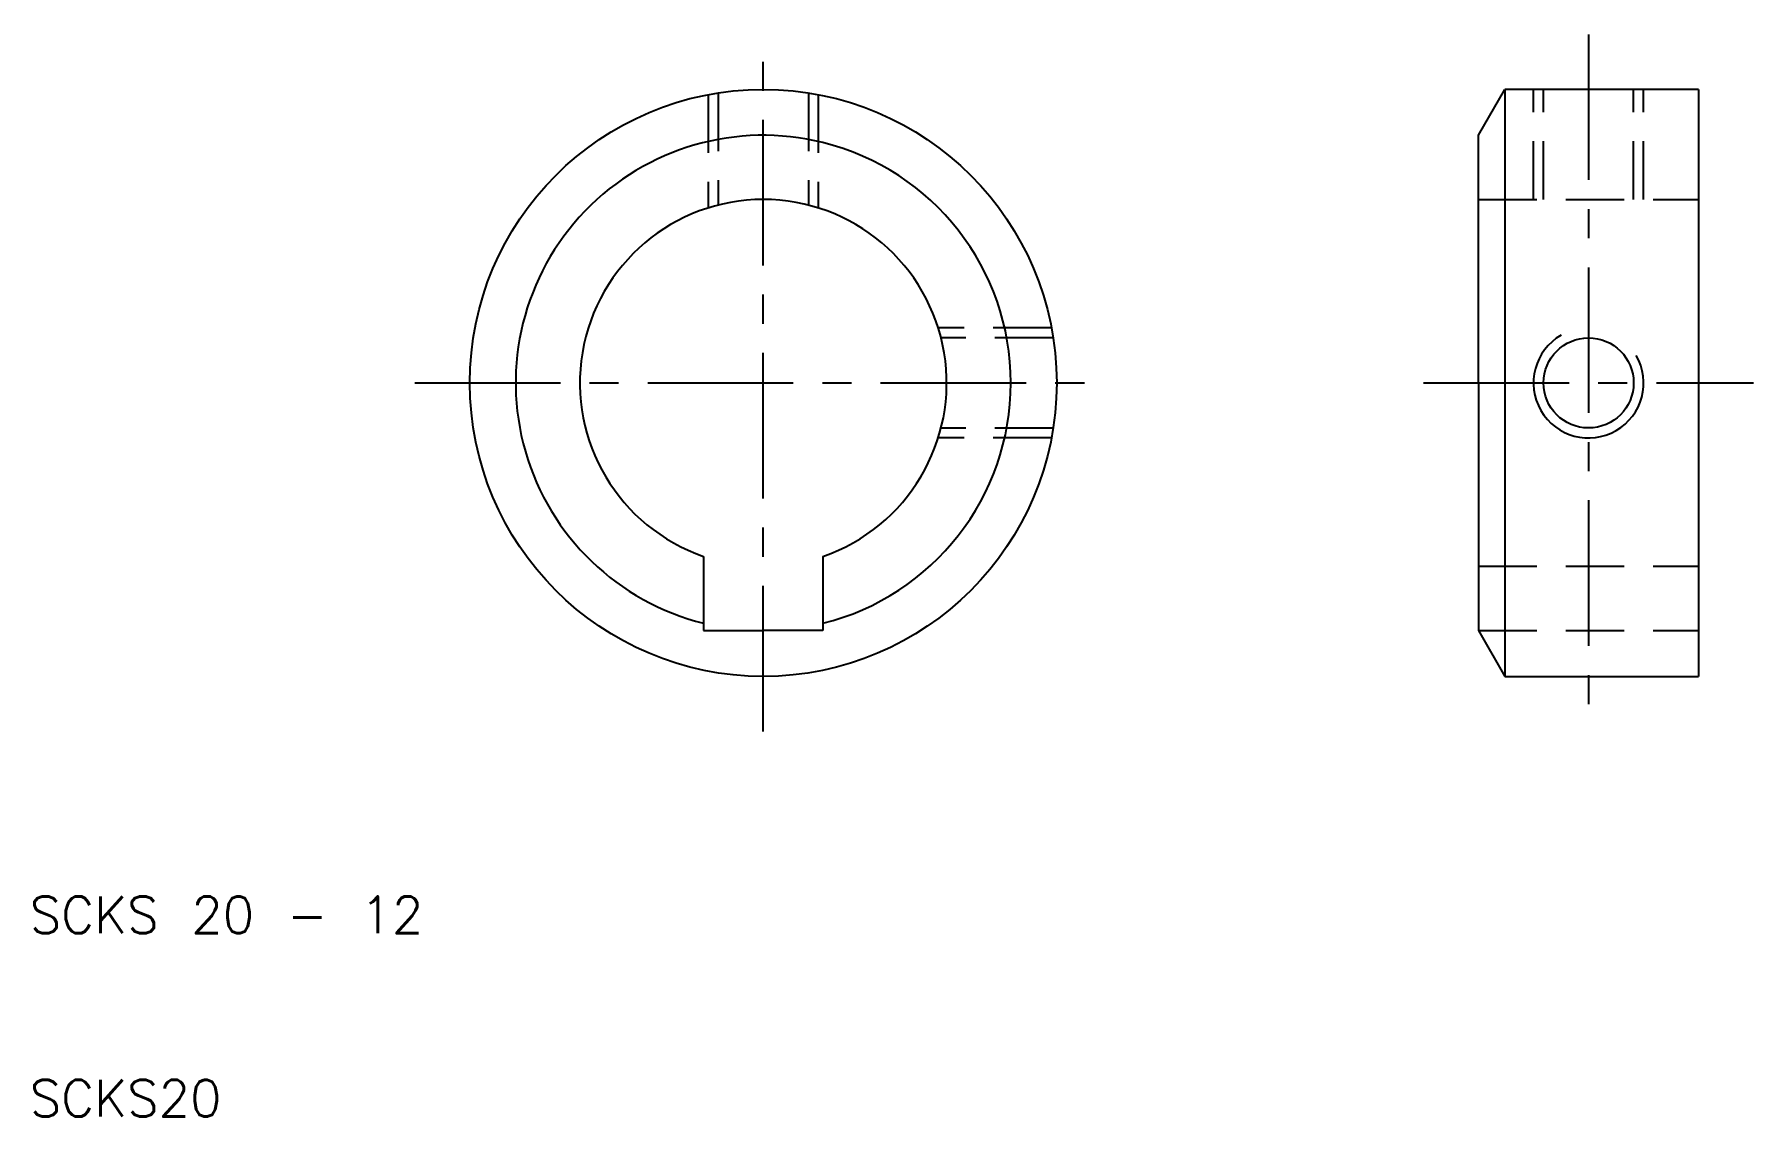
# Model space of a CAD drawing. Extents: x 10.3 to 104, y 10 to 69.
import ezdxf

# ---------------------------------------------------------------- set-up
doc = ezdxf.new("R2010")
doc.units = 0
doc.header["$LTSCALE"] = 0.25
doc.linetypes.add('CENTER', pattern=[50.8, 31.75, -6.35, 6.35, -6.35])
doc.linetypes.add('DASHED', pattern=[19.05, 12.7, -6.35])
doc.layers.get('0').update_dxf_attribs({"linetype": 'CONTINUOUS'})
doc.layers.add('CENTER', color=1, linetype='CENTER')
doc.styles.get("Standard").update_dxf_attribs({"font": 'txt.shx', "bigfont": 'extfont.shx'})

msp = doc.modelspace()

# ---------------------------------------------------------------- linework, layer by layer
at = {"color": 3, "linetype": 'DASHED'}
for p, q in [((47, 65.716), (47, 59.539)), ((47.541, 65.81), (47.541, 59.693)), ((52.459, 65.81), (52.459, 59.693)), ((53, 65.716), (53, 59.539)), ((92, 60), (92, 66)), ((92.541, 60), (92.541, 66)), ((97.459, 60), (97.459, 66)), ((98, 60), (98, 66)), ((89, 60), (101, 60)), ((65.716, 53), (59.539, 53)), ((65.81, 52.459), (59.693, 52.459)), ((65.716, 47), (59.539, 47)), ((65.81, 47.541), (59.693, 47.541)), ((89, 40), (101, 40)), ((89, 36.5), (101, 36.5))]:
    msp.add_line(p, q, dxfattribs=at)
for p, q in [((89, 63.5), (90.443, 66)), ((90.443, 66), (90.443, 34)), ((101, 66), (90.443, 66)), ((101, 66), (101, 50)), ((89, 50), (89, 63.5)), ((89, 50), (89, 36.5)), ((101, 50), (101, 34)), ((46.75, 40.543), (46.75, 36.5)), ((53.25, 40.543), (53.25, 36.5)), ((46.75, 36.5), (50, 36.5)), ((53.25, 36.5), (50, 36.5)), ((89, 36.5), (90.443, 34)), ((90.443, 34), (101, 34))]:
    msp.add_line(p, q)
for centre, radius in [((50, 50), 16), ((95, 50), 2.458)]:
    msp.add_circle(centre, radius)
for radius, start, end in [(13.5, 76.06974, 256.06974), (13.5, 283.93026, 76.06974), (10, 90, 251.03443), (10, 288.96557, 90)]:
    msp.add_arc((50, 50), radius, start, end)
at = {"color": 3}
msp.add_arc((95, 50), 3, 120, 30, dxfattribs=at)
at = {"layer": 'CENTER', "color": 1, "linetype": 'CENTER'}
for p, q in [((50, 31), (50, 69)), ((95, 69), (95, 31)), ((31, 50), (69, 50)), ((86, 50), (101, 50)), ((101, 50), (104, 50))]:
    msp.add_line(p, q, dxfattribs=at)

# ---------------------------------------------------------------- texts
for s, p in [('SCKS 20 - 12', (10, 20)), ('SCKS20', (10, 10))]:
    msp.add_text(s, height=2).set_placement(p)

doc.saveas('drawing.dxf')
